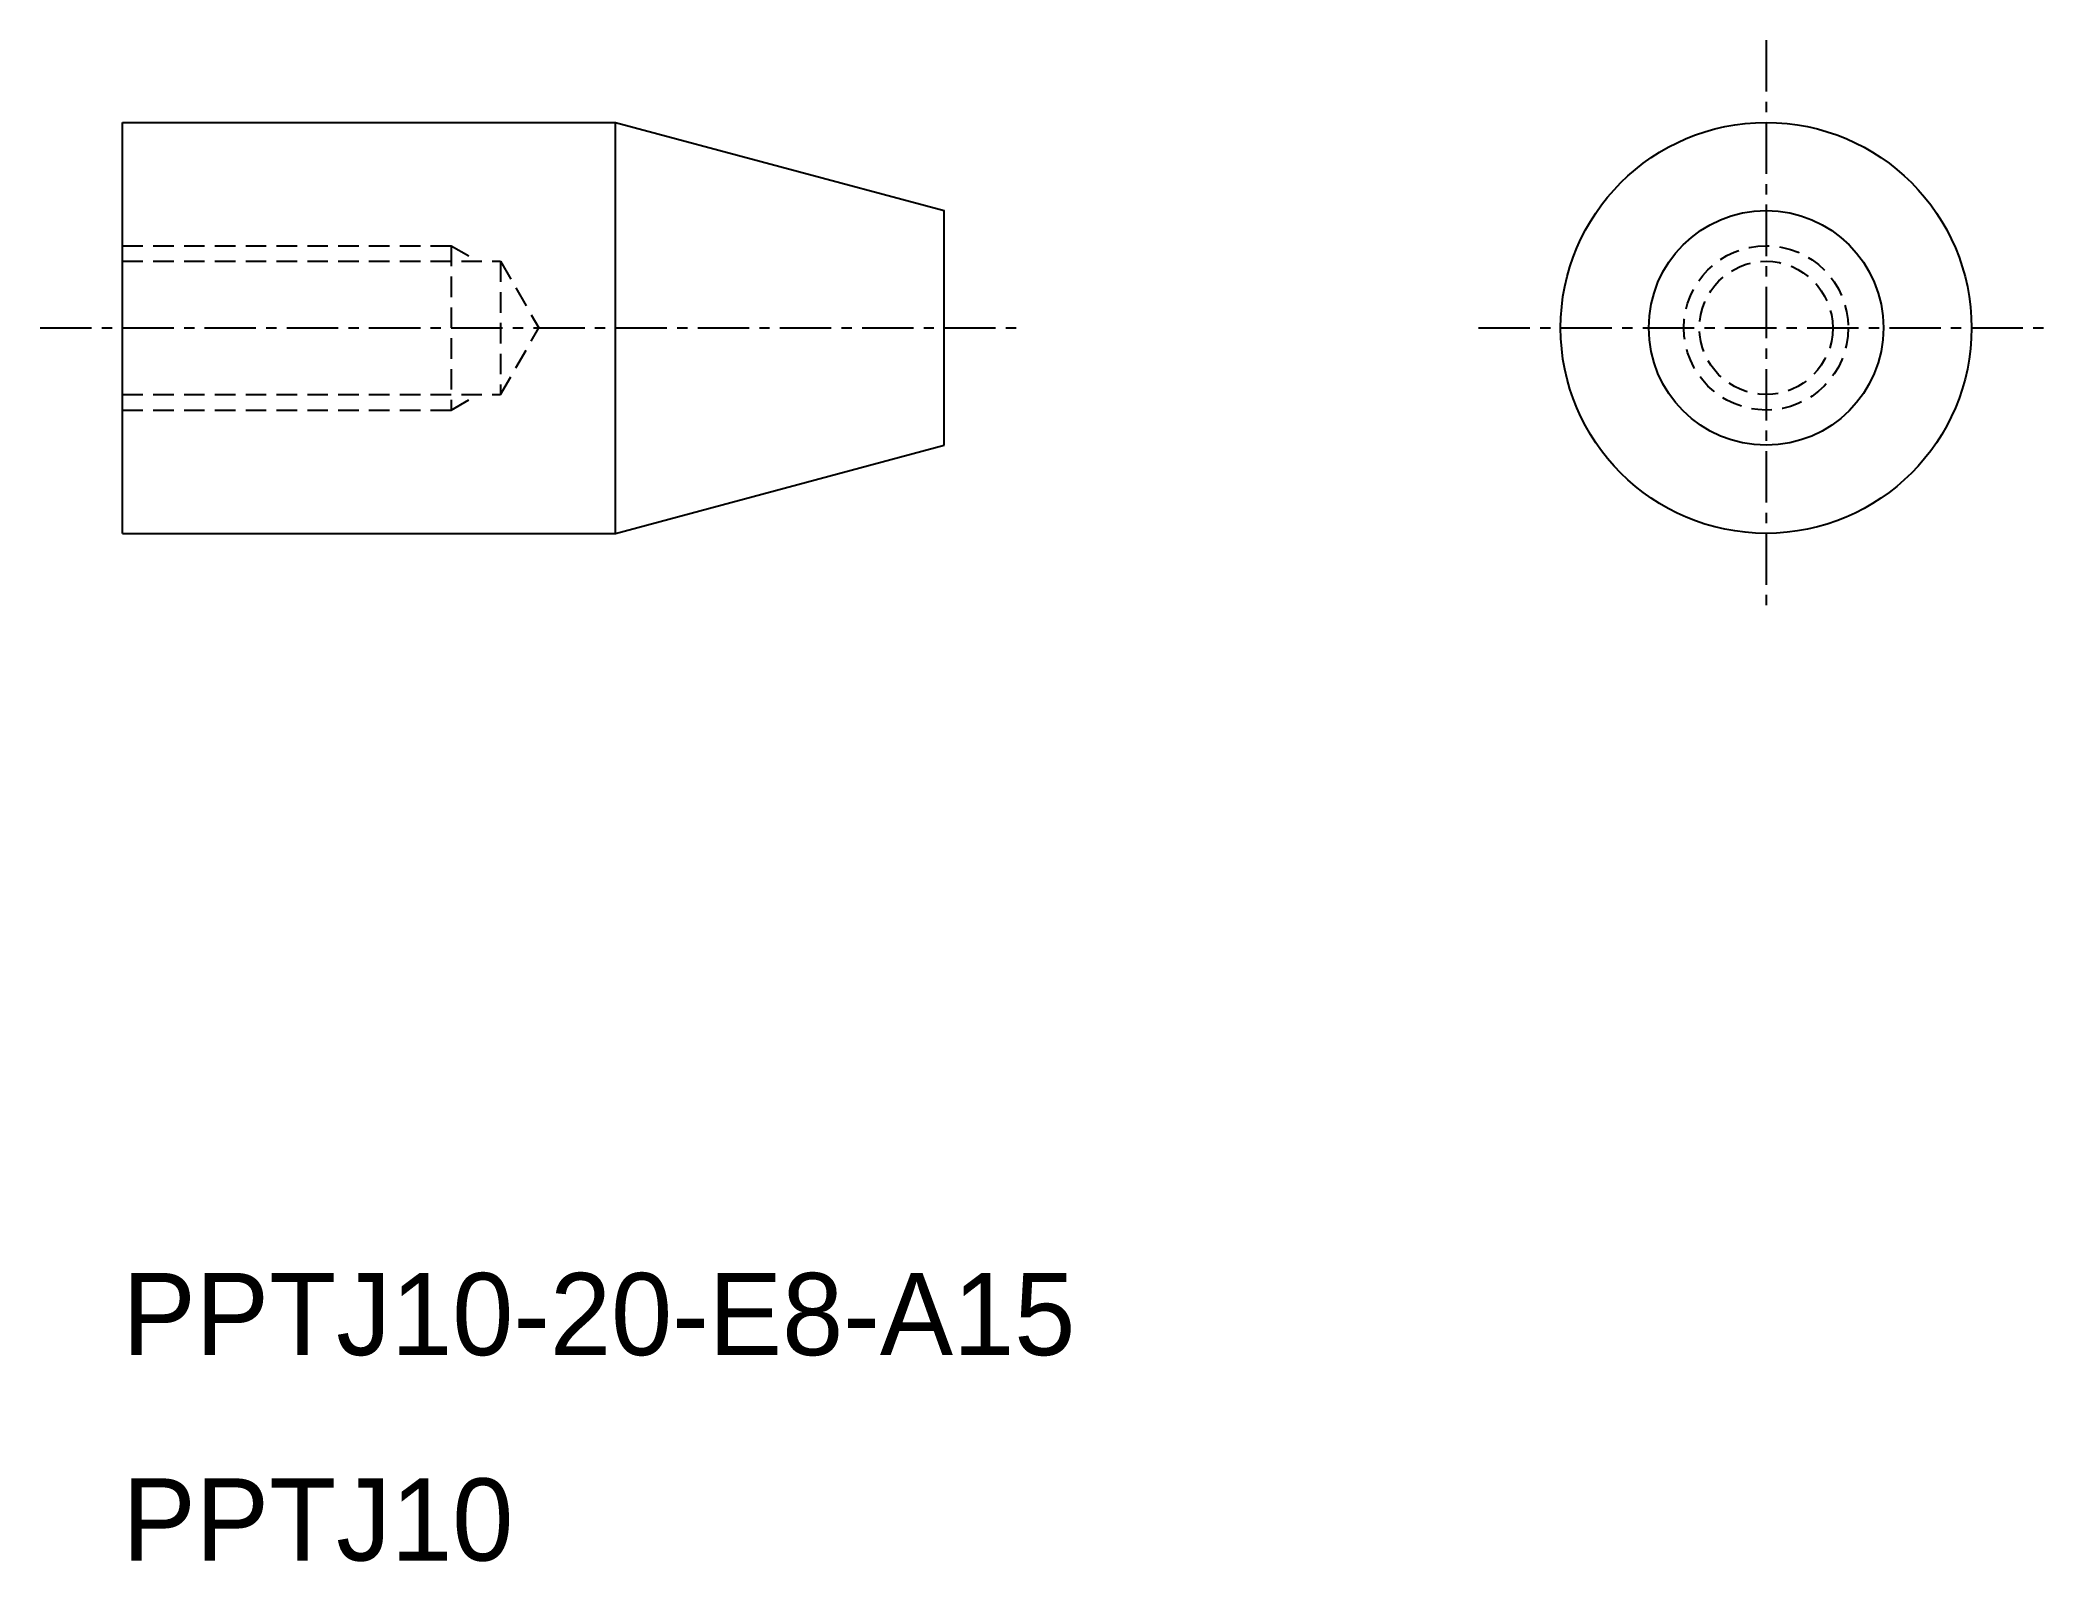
# Model space of a CAD drawing. Extents: x -959.6 to -910.6, y -597.8 to -560.7.
import ezdxf

# ---------------------------------------------------------------- set-up
doc = ezdxf.new("R2010")
doc.units = 0
doc.linetypes.add('CENTER', pattern=[2, 1.25, -0.25, 0.25, -0.25])
doc.linetypes.add('DASHED', pattern=[0.75, 0.5, -0.25])
doc.layers.get('0').update_dxf_attribs({"linetype": 'CONTINUOUS'})
doc.layers.add('CENTER', color=1, linetype='CENTER')

msp = doc.modelspace()

# ---------------------------------------------------------------- linework, layer by layer
at = {"color": 7, "linetype": 'CONTINUOUS'}
for p, q in [((-957.562, -572.731), (-957.562, -562.731)), ((-957.562, -562.731), (-945.562, -562.731)), ((-945.562, -572.731), (-945.562, -562.731)), ((-945.562, -562.731), (-937.562, -564.874)), ((-937.562, -570.587), (-937.562, -564.874)), ((-945.562, -572.731), (-937.562, -570.587)), ((-957.562, -572.731), (-945.562, -572.731))]:
    msp.add_line(p, q, dxfattribs=at)
at = {"color": 3, "linetype": 'DASHED'}
for p, q in [((-957.562, -565.731), (-949.562, -565.731)), ((-949.562, -565.731), (-948.905, -566.11)), ((-949.562, -565.731), (-949.562, -569.731)), ((-957.562, -566.11), (-948.362, -566.11)), ((-948.362, -566.11), (-948.362, -569.352)), ((-948.362, -566.11), (-947.426, -567.731)), ((-948.362, -569.352), (-947.426, -567.731)), ((-957.562, -569.352), (-948.362, -569.352)), ((-949.562, -569.731), (-948.905, -569.352)), ((-957.562, -569.731), (-949.562, -569.731))]:
    msp.add_line(p, q, dxfattribs=at)
at = {"color": 7, "linetype": 'CONTINUOUS'}
for radius in [5, 2.856]:
    msp.add_circle((-917.562, -567.731), radius, dxfattribs=at)
at = {"color": 3, "linetype": 'DASHED'}
for radius in [2, 1.621]:
    msp.add_circle((-917.562, -567.731), radius, dxfattribs=at)
at = {"layer": 'CENTER', "color": 1, "linetype": 'CENTER'}
for p, q in [((-917.562, -560.731), (-917.562, -574.731)), ((-959.562, -567.731), (-935.562, -567.731)), ((-924.562, -567.731), (-910.562, -567.731))]:
    msp.add_line(p, q, dxfattribs=at)

# ---------------------------------------------------------------- texts
at = {"color": 7, "linetype": 'CONTINUOUS'}
for s, p in [('PPTJ10-20-E8-A15 ', (-957.562, -592.731)), ('PPTJ10', (-957.562, -597.731))]:
    msp.add_text(s, height=2, dxfattribs=at).set_placement(p)

doc.saveas('drawing.dxf')
